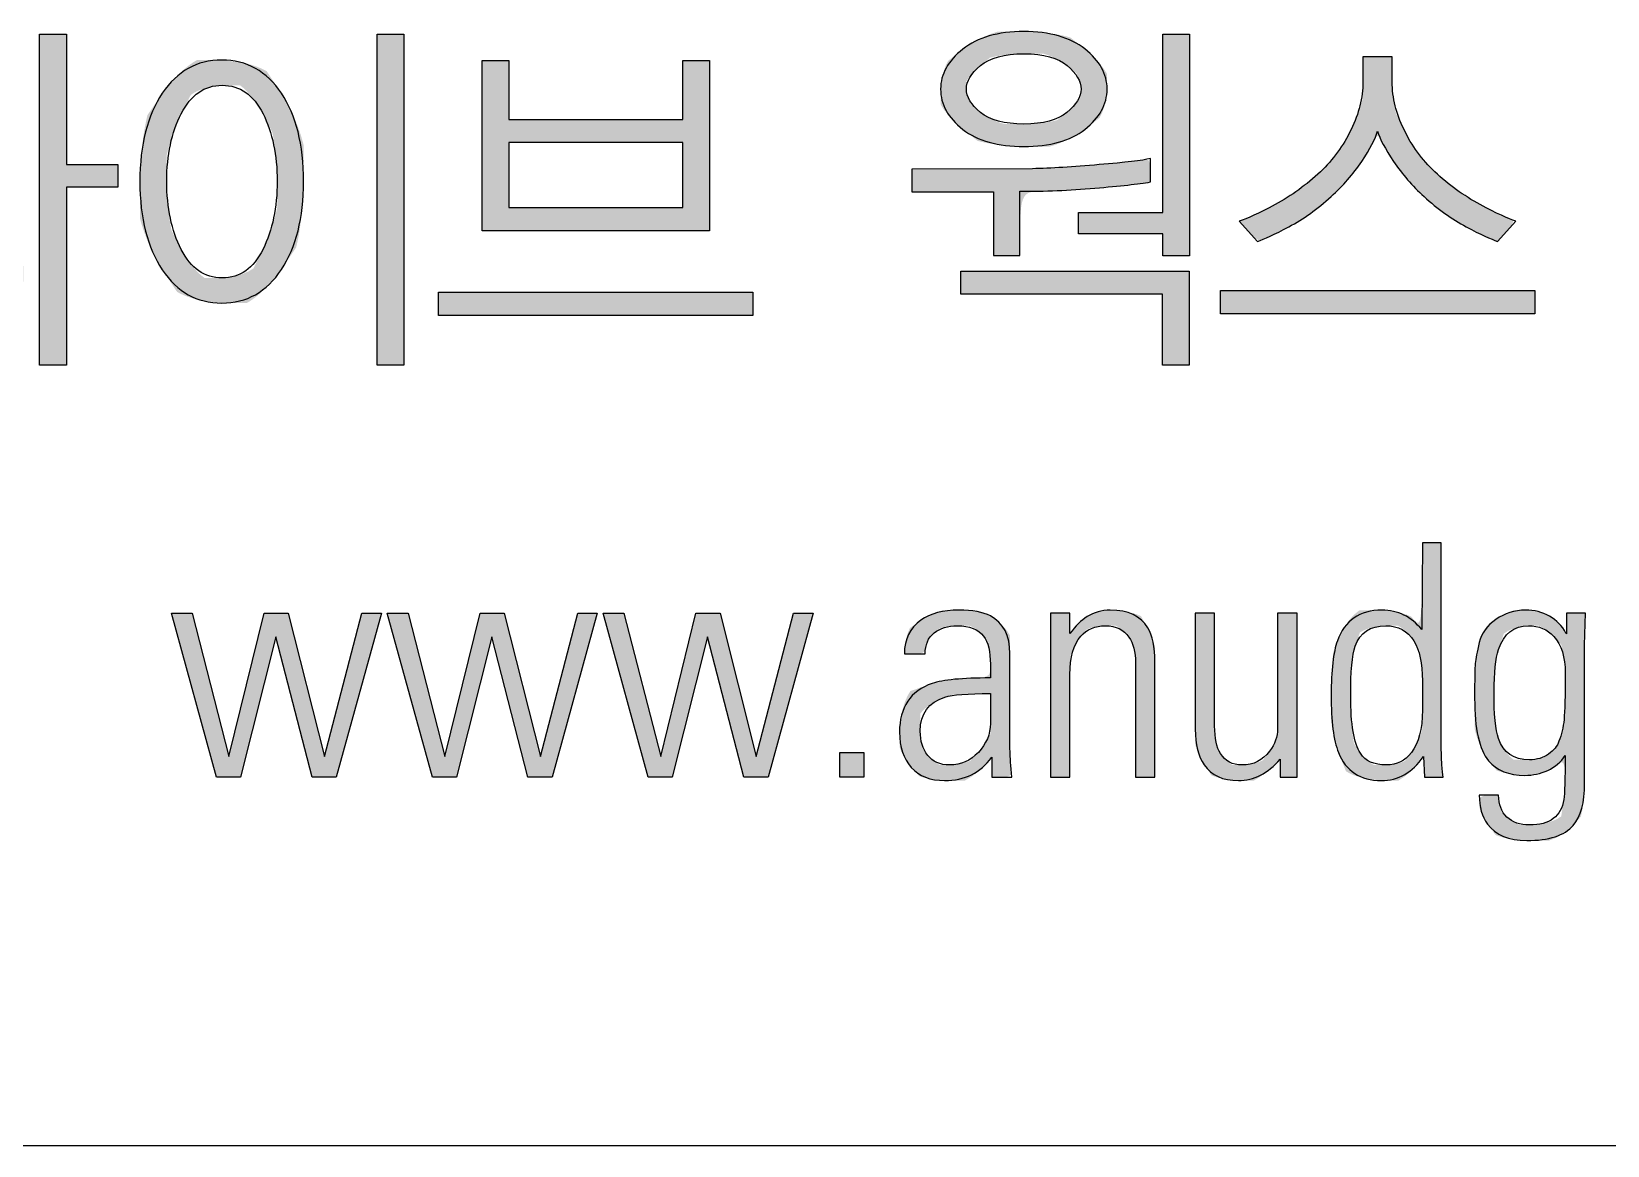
# Model space of a CAD drawing. Header units: millimetres. Extents: x 75184266 to 76346726, y -35077925 to -33679385.
# Drawn here: x 75638063 to 75645798, y -34835537 to -34830070 of the extents above; entities that cross this region are included whole.
import ezdxf

# ---------------------------------------------------------------- set-up
doc = ezdxf.new("R2010")
doc.units = ezdxf.units.MM
doc.header["$LTSCALE"] = 50
doc.header["$MEASUREMENT"] = 0
doc.layers.add('AZ-LINE', color=3, linetype='CONTINUOUS')
doc.layers.add('AZ-TEX2', color=6, linetype='CONTINUOUS')

# ---------------------------------------------------------------- blocks, each defined once
blk = doc.blocks.new('바탕폼')
at = {"layer": 'AZ-TEX2'}
h = blk.add_hatch(color=256, dxfattribs=at)
h.dxf.hatch_style = 2
edge = h.paths.add_edge_path()
edge.add_spline(control_points=[(787.872, 495.543), (787.872, 495.543), (787.872, 495.543), (787.872, 495.543), (787.872, 495.543), (788.128, 495.543), (788.128, 495.543), (788.128, 495.543), (788.177, 494.016), (788.177, 494.016), (788.322, 494.016), (788.438, 494.016), (788.523, 494.016), (788.608, 494.016), (788.7, 494.018), (788.799, 494.02), (788.799, 494.02), (788.858, 495.543), (788.858, 495.543), (788.858, 495.543), (789.115, 495.543), (789.115, 495.543), (789.115, 495.543), (789.055, 494.024), (789.055, 494.024), (789.106, 494.026), (789.195, 494.032), (789.32, 494.041), (789.445, 494.049), (789.556, 494.061), (789.652, 494.075), (789.652, 494.075), (789.652, 493.843), (789.652, 493.843), (789.537, 493.826), (789.374, 493.812), (789.162, 493.802), (788.95, 493.792), (788.768, 493.787), (788.616, 493.787), (788.616, 493.787), (787.51, 493.784), (787.51, 493.784), (787.51, 493.784), (787.51, 494.016), (787.51, 494.016), (787.51, 494.016), (787.921, 494.016), (787.921, 494.016), (787.921, 494.016), (787.872, 495.543)], knot_values=[0, 0, 0, 0, 0.00005, 0.0001, 1, 1, 1, 2, 2, 2, 3, 3, 3, 4, 4, 4, 5, 5, 5, 6, 6, 6, 7, 7, 7, 8, 8, 8, 9, 9, 9, 10, 10, 10, 11, 11, 11, 12, 12, 12, 13, 13, 13, 14, 14, 14, 15, 15, 15, 16, 16, 16, 16], degree=3, periodic=0)
h.paths.add_polyline_path([(787.598, 495.654), (787.598, 495.886), (789.389, 495.886), (789.389, 495.654)])
h.paths.add_polyline_path([(789.81, 496.275), (790.073, 496.275), (790.073, 494.992), (790.579, 494.992), (790.579, 494.77), (790.073, 494.77), (790.073, 493.022), (789.81, 493.022)])
h = blk.add_hatch(color=256, dxfattribs=at)
h.dxf.hatch_style = 2
edge = h.paths.add_edge_path()
edge.add_spline(control_points=[(791.162, 493.741), (791.162, 493.741), (791.162, 493.741), (791.016, 493.959), (790.87, 494.177), (790.796, 494.466), (790.796, 494.826), (790.796, 495.188), (790.87, 495.478), (791.016, 495.694), (791.162, 495.911), (791.357, 496.02), (791.6, 496.02), (791.846, 496.02), (792.042, 495.911), (792.187, 495.694), (792.332, 495.478), (792.404, 495.188), (792.404, 494.826), (792.404, 494.469), (792.332, 494.18), (792.187, 493.961), (792.042, 493.742), (791.846, 493.632), (791.6, 493.632), (791.357, 493.632), (791.162, 493.741)], knot_values=[0, 0, 0, 0, 0.00005, 0.0001, 1, 1, 1, 2, 2, 2, 3, 3, 3, 4, 4, 4, 5, 5, 5, 6, 6, 6, 7, 7, 7, 8, 8, 8, 8], degree=3, periodic=0)
edge = h.paths.add_edge_path()
edge.add_spline(control_points=[(791.297, 495.679), (791.297, 495.679), (791.297, 495.679), (791.202, 495.493), (791.107, 495.307), (791.06, 495.086), (791.06, 494.829), (791.06, 494.568), (791.107, 494.345), (791.202, 494.159), (791.297, 493.973), (791.431, 493.879), (791.604, 493.879), (791.779, 493.879), (791.913, 493.973), (792.006, 494.161), (792.098, 494.348), (792.145, 494.571), (792.145, 494.829), (792.145, 495.086), (792.098, 495.307), (792.006, 495.493), (791.913, 495.679), (791.779, 495.772), (791.604, 495.772), (791.431, 495.772), (791.297, 495.679)], knot_values=[0, 0, 0, 0, 0.00005, 0.0001, 1, 1, 1, 2, 2, 2, 3, 3, 3, 4, 4, 4, 5, 5, 5, 6, 6, 6, 7, 7, 7, 8, 8, 8, 8], degree=3, periodic=0)
h.paths.add_polyline_path([(793.128, 493.022), (793.128, 496.275), (793.391, 496.275), (793.391, 493.022)])
h = blk.add_hatch(color=256, dxfattribs=at)
h.dxf.hatch_style = 2
edge = h.paths.add_edge_path()
edge.add_spline(control_points=[(799.966, 494.97), (799.966, 494.97), (799.966, 494.97), (800.224, 494.992), (800.482, 495.014), (800.648, 495.034), (800.726, 495.051), (800.726, 495.051), (800.726, 494.822), (800.726, 494.822), (800.611, 494.802), (800.429, 494.782), (800.18, 494.761), (799.931, 494.74), (799.685, 494.73), (799.444, 494.73), (799.444, 494.73), (799.444, 494.101), (799.444, 494.101), (799.444, 494.101), (799.184, 494.101), (799.184, 494.101), (799.184, 494.101), (799.184, 494.726), (799.184, 494.726), (799.184, 494.726), (798.381, 494.726), (798.381, 494.726), (798.381, 494.726), (798.381, 494.948), (798.381, 494.948), (798.381, 494.948), (799.567, 494.952), (799.567, 494.952), (799.747, 494.956), (799.966, 494.97)], knot_values=[0, 0, 0, 0, 0.00005, 0.0001, 1, 1, 1, 2, 2, 2, 3, 3, 3, 4, 4, 4, 5, 5, 5, 6, 6, 6, 7, 7, 7, 8, 8, 8, 9, 9, 9, 10, 10, 10, 11, 11, 11, 11], degree=3, periodic=0)
edge = h.paths.add_edge_path()
edge.add_spline(control_points=[(800.228, 495.453), (800.228, 495.453), (800.228, 495.453), (800.083, 495.339), (799.938, 495.226), (799.738, 495.17), (799.483, 495.17), (799.228, 495.17), (799.028, 495.226), (798.883, 495.339), (798.737, 495.453), (798.665, 495.584), (798.665, 495.735), (798.665, 495.88), (798.737, 496.011), (798.883, 496.127), (799.028, 496.242), (799.228, 496.3), (799.483, 496.3), (799.738, 496.3), (799.938, 496.243), (800.083, 496.129), (800.228, 496.014), (800.301, 495.883), (800.301, 495.735), (800.301, 495.584), (800.228, 495.453)], knot_values=[0, 0, 0, 0, 0.00005, 0.0001, 1, 1, 1, 2, 2, 2, 3, 3, 3, 4, 4, 4, 5, 5, 5, 6, 6, 6, 7, 7, 7, 8, 8, 8, 8], degree=3, periodic=0)
h.paths.add_polyline_path([(800.845, 493.022), (800.845, 493.721), (798.865, 493.721), (798.865, 493.946), (801.108, 493.946), (801.108, 493.022)])
edge = h.paths.add_edge_path()
edge.add_spline(control_points=[(798.964, 495.582), (798.964, 495.582), (798.964, 495.582), (799.056, 495.506), (799.149, 495.43), (799.291, 495.391), (799.483, 495.391), (799.672, 495.391), (799.813, 495.43), (799.906, 495.506), (799.999, 495.582), (800.045, 495.659), (800.045, 495.735), (800.045, 495.811), (800, 495.889), (799.91, 495.966), (799.82, 496.043), (799.677, 496.082), (799.483, 496.082), (799.291, 496.082), (799.149, 496.043), (799.056, 495.966), (798.964, 495.889), (798.918, 495.811), (798.918, 495.735), (798.918, 495.659), (798.964, 495.582)], knot_values=[0, 0, 0, 0, 0.00005, 0.0001, 1, 1, 1, 2, 2, 2, 3, 3, 3, 4, 4, 4, 5, 5, 5, 6, 6, 6, 7, 7, 7, 8, 8, 8, 8], degree=3, periodic=0)
h.paths.add_polyline_path([(800.849, 494.097), (800.849, 494.312), (800.02, 494.312), (800.02, 494.523), (800.849, 494.523), (800.849, 496.275), (801.112, 496.275), (801.112, 494.097)])
h = blk.add_hatch(color=256, dxfattribs=at)
h.dxf.hatch_style = 2
h.paths.add_polyline_path([(793.732, 493.51), (793.732, 493.739), (796.821, 493.739), (796.821, 493.51)])
h.paths.add_polyline_path([(794.16, 494.342), (794.16, 496.016), (794.423, 496.016), (794.423, 495.436), (796.13, 495.436), (796.13, 496.016), (796.393, 496.016), (796.393, 494.342)])
h.paths.add_polyline_path([(796.13, 495.21), (794.423, 495.21), (794.423, 494.571), (796.13, 494.571)])
h = blk.add_hatch(color=256, dxfattribs=at)
h.dxf.hatch_style = 2
h.paths.add_polyline_path([(801.414, 493.525), (801.414, 493.754), (804.504, 493.754), (804.504, 493.525)])
edge = h.paths.add_edge_path()
edge.add_spline(control_points=[(802.231, 494.459), (802.231, 494.459), (802.231, 494.459), (802.088, 494.382), (801.945, 494.306), (801.843, 494.258), (801.779, 494.238), (801.779, 494.238), (801.6, 494.438), (801.6, 494.438), (801.675, 494.46), (801.792, 494.514), (801.953, 494.6), (802.114, 494.687), (802.261, 494.794), (802.397, 494.922), (802.522, 495.04), (802.622, 495.178), (802.699, 495.336), (802.777, 495.494), (802.815, 495.65), (802.815, 495.805), (802.815, 495.805), (802.815, 496.053), (802.815, 496.053), (802.815, 496.053), (803.103, 496.053), (803.103, 496.053), (803.103, 496.053), (803.103, 495.805), (803.103, 495.805), (803.103, 495.65), (803.141, 495.494), (803.219, 495.336), (803.296, 495.178), (803.396, 495.04), (803.521, 494.922), (803.657, 494.794), (803.805, 494.687), (803.967, 494.6), (804.128, 494.514), (804.245, 494.46), (804.318, 494.438), (804.318, 494.438), (804.139, 494.238), (804.139, 494.238), (804.075, 494.258), (803.973, 494.306), (803.83, 494.382), (803.687, 494.459), (803.549, 494.557), (803.416, 494.678), (803.301, 494.784), (803.201, 494.899), (803.117, 495.023), (803.033, 495.148), (802.98, 495.247), (802.959, 495.321), (802.938, 495.247), (802.886, 495.148), (802.803, 495.023), (802.719, 494.899), (802.619, 494.784), (802.502, 494.678), (802.369, 494.557), (802.231, 494.459)], knot_values=[0, 0, 0, 0, 0.00005, 0.0001, 1, 1, 1, 2, 2, 2, 3, 3, 3, 4, 4, 4, 5, 5, 5, 6, 6, 6, 7, 7, 7, 8, 8, 8, 9, 9, 9, 10, 10, 10, 11, 11, 11, 12, 12, 12, 13, 13, 13, 14, 14, 14, 15, 15, 15, 16, 16, 16, 17, 17, 17, 18, 18, 18, 19, 19, 19, 20, 20, 20, 21, 21, 21, 21], degree=3, periodic=0)
h = blk.add_hatch(color=256, dxfattribs=at)
h.dxf.hatch_style = 2
edge = h.paths.add_edge_path()
edge.add_spline(control_points=[(803.599, 488.999), (803.599, 488.999), (803.599, 488.999), (803.604, 488.972), (803.604, 488.972), (803.419, 488.972), (803.419, 488.972), (803.419, 488.972), (803.409, 489.176), (803.409, 489.176), (803.303, 489.018), (803.165, 488.94), (802.995, 488.94), (802.788, 488.94), (802.648, 489.032), (802.574, 489.217), (802.527, 489.334), (802.503, 489.522), (802.503, 489.779), (802.503, 490.023), (802.524, 490.201), (802.564, 490.312), (802.637, 490.513), (802.783, 490.614), (803.001, 490.614), (803.16, 490.614), (803.29, 490.551), (803.393, 490.423), (803.393, 490.423), (803.4, 491.275), (803.4, 491.275), (803.4, 491.275), (803.585, 491.275), (803.585, 491.275), (803.585, 491.275), (803.585, 489.291), (803.585, 489.291), (803.585, 489.221), (803.587, 489.157), (803.591, 489.099), (803.595, 489.042), (803.599, 488.999)], knot_values=[0, 0, 0, 0, 0.00005, 0.0001, 1, 1, 1, 2, 2, 2, 3, 3, 3, 4, 4, 4, 5, 5, 5, 6, 6, 6, 7, 7, 7, 8, 8, 8, 9, 9, 9, 10, 10, 10, 11, 11, 11, 12, 12, 12, 13, 13, 13, 13], degree=3, periodic=0)
edge = h.paths.add_edge_path()
edge.add_spline(control_points=[(803.372, 490.222), (803.372, 490.222), (803.372, 490.222), (803.317, 490.312), (803.255, 490.411), (803.162, 490.461), (803.039, 490.461), (802.886, 490.461), (802.786, 490.395), (802.739, 490.26), (802.71, 490.173), (802.695, 490.011), (802.695, 489.772), (802.695, 489.494), (802.727, 489.305), (802.79, 489.208), (802.839, 489.131), (802.924, 489.093), (803.045, 489.093), (803.148, 489.093), (803.229, 489.133), (803.291, 489.214), (803.364, 489.307), (803.4, 489.447), (803.4, 489.632), (803.4, 489.632), (803.4, 489.919), (803.4, 489.919), (803.4, 490.091), (803.372, 490.222)], knot_values=[0, 0, 0, 0, 0.00005, 0.0001, 1, 1, 1, 2, 2, 2, 3, 3, 3, 4, 4, 4, 5, 5, 5, 6, 6, 6, 7, 7, 7, 8, 8, 8, 9, 9, 9, 9], degree=3, periodic=0)
h = blk.add_hatch(color=256, dxfattribs=at)
h.dxf.hatch_style = 2
h.paths.add_polyline_path([(791.549, 488.972), (791.106, 490.583), (791.311, 490.583), (791.671, 489.176), (792.018, 490.583), (792.254, 490.583), (792.61, 489.176), (792.978, 490.583), (793.169, 490.583), (792.726, 488.972), (792.488, 488.972), (792.132, 490.351), (791.785, 488.972)])
h = blk.add_hatch(color=256, dxfattribs=at)
h.dxf.hatch_style = 2
h.paths.add_polyline_path([(793.67, 488.972), (793.227, 490.583), (793.432, 490.583), (793.793, 489.176), (794.14, 490.583), (794.375, 490.583), (794.732, 489.176), (795.099, 490.583), (795.291, 490.583), (794.847, 488.972), (794.609, 488.972), (794.253, 490.351), (793.906, 488.972)])
h = blk.add_hatch(color=256, dxfattribs=at)
h.dxf.hatch_style = 2
h.paths.add_polyline_path([(795.792, 488.972), (795.348, 490.583), (795.553, 490.583), (795.914, 489.176), (796.261, 490.583), (796.497, 490.583), (796.853, 489.176), (797.22, 490.583), (797.412, 490.583), (796.969, 488.972), (796.73, 488.972), (796.374, 490.351), (796.028, 488.972)])
h = blk.add_hatch(color=256, dxfattribs=at)
h.dxf.hatch_style = 2
edge = h.paths.add_edge_path()
edge.add_spline(control_points=[(798.877, 489.948), (798.877, 489.948), (798.877, 489.948), (799.154, 489.948), (799.154, 489.948), (799.154, 490.082), (799.154, 490.082), (799.154, 490.207), (799.132, 490.3), (799.087, 490.359), (799.036, 490.427), (798.95, 490.461), (798.828, 490.461), (798.737, 490.461), (798.662, 490.438), (798.602, 490.391), (798.542, 490.344), (798.513, 490.275), (798.513, 490.184), (798.513, 490.184), (798.309, 490.184), (798.309, 490.184), (798.309, 490.328), (798.363, 490.439), (798.471, 490.515), (798.565, 490.582), (798.689, 490.614), (798.845, 490.614), (798.979, 490.614), (799.082, 490.595), (799.154, 490.557), (799.282, 490.489), (799.346, 490.366), (799.346, 490.187), (799.346, 490.187), (799.346, 489.377), (799.346, 489.377), (799.346, 489.334), (799.346, 489.284), (799.347, 489.227), (799.348, 489.169), (799.354, 489.084), (799.365, 488.972), (799.365, 488.972), (799.167, 488.972), (799.167, 488.972), (799.167, 488.972), (799.167, 489.169), (799.167, 489.169), (799.058, 489.016), (798.904, 488.94), (798.704, 488.94), (798.564, 488.94), (798.455, 488.983), (798.377, 489.069), (798.3, 489.155), (798.261, 489.27), (798.261, 489.415), (798.261, 489.66), (798.368, 489.819), (798.583, 489.894), (798.687, 489.93), (798.877, 489.948)], knot_values=[0, 0, 0, 0, 0.00005, 0.0001, 1, 1, 1, 2, 2, 2, 3, 3, 3, 4, 4, 4, 5, 5, 5, 6, 6, 6, 7, 7, 7, 8, 8, 8, 9, 9, 9, 10, 10, 10, 11, 11, 11, 12, 12, 12, 13, 13, 13, 14, 14, 14, 15, 15, 15, 16, 16, 16, 17, 17, 17, 18, 18, 18, 19, 19, 19, 20, 20, 20, 20], degree=3, periodic=0)
edge = h.paths.add_edge_path()
edge.add_spline(control_points=[(799.154, 489.395), (799.154, 489.395), (799.154, 489.395), (799.154, 489.501), (799.154, 489.501), (799.154, 489.795), (799.154, 489.795), (798.931, 489.795), (798.782, 489.783), (798.707, 489.759), (798.546, 489.709), (798.465, 489.597), (798.465, 489.424), (798.465, 489.329), (798.489, 489.25), (798.538, 489.187), (798.587, 489.124), (798.659, 489.093), (798.755, 489.093), (798.864, 489.093), (798.957, 489.134), (799.036, 489.217), (799.114, 489.3), (799.154, 489.395)], knot_values=[0, 0, 0, 0, 0.00005, 0.0001, 1, 1, 1, 2, 2, 2, 3, 3, 3, 4, 4, 4, 5, 5, 5, 6, 6, 6, 7, 7, 7, 7], degree=3, periodic=0)
h = blk.add_hatch(color=256, dxfattribs=at)
h.dxf.hatch_style = 2
edge = h.paths.add_edge_path()
edge.add_spline(control_points=[(799.744, 488.972), (799.744, 488.972), (799.744, 488.972), (799.744, 488.972), (799.744, 488.972), (799.744, 490.583), (799.744, 490.583), (799.744, 490.583), (799.936, 490.583), (799.936, 490.583), (799.936, 490.583), (799.936, 490.385), (799.936, 490.385), (799.991, 490.459), (800.047, 490.515), (800.105, 490.551), (800.173, 490.593), (800.248, 490.614), (800.331, 490.614), (800.51, 490.614), (800.633, 490.557), (800.701, 490.442), (800.748, 490.364), (800.771, 490.252), (800.771, 490.107), (800.771, 490.107), (800.771, 488.972), (800.771, 488.972), (800.771, 488.972), (800.58, 488.972), (800.58, 488.972), (800.58, 488.972), (800.58, 490.097), (800.58, 490.097), (800.58, 490.204), (800.558, 490.288), (800.516, 490.35), (800.465, 490.424), (800.387, 490.461), (800.283, 490.461), (800.183, 490.461), (800.103, 490.427), (800.044, 490.359), (799.971, 490.276), (799.936, 490.151), (799.936, 489.983), (799.936, 489.983), (799.936, 488.972), (799.936, 488.972), (799.936, 488.972), (799.744, 488.972)], knot_values=[0, 0, 0, 0, 0.00005, 0.0001, 1, 1, 1, 2, 2, 2, 3, 3, 3, 4, 4, 4, 5, 5, 5, 6, 6, 6, 7, 7, 7, 8, 8, 8, 9, 9, 9, 10, 10, 10, 11, 11, 11, 12, 12, 12, 13, 13, 13, 14, 14, 14, 15, 15, 15, 16, 16, 16, 16], degree=3, periodic=0)
h = blk.add_hatch(color=256, dxfattribs=at)
h.dxf.hatch_style = 2
edge = h.paths.add_edge_path()
edge.add_spline(control_points=[(802.168, 490.583), (802.168, 490.583), (802.168, 490.583), (802.168, 490.583), (802.168, 490.583), (802.168, 488.972), (802.168, 488.972), (802.168, 488.972), (802.002, 488.972), (802.002, 488.972), (802.002, 488.972), (802.002, 489.15), (802.002, 489.15), (801.881, 489.01), (801.744, 488.94), (801.591, 488.94), (801.438, 488.94), (801.326, 488.991), (801.256, 489.093), (801.196, 489.178), (801.167, 489.295), (801.167, 489.444), (801.167, 489.444), (801.167, 490.583), (801.167, 490.583), (801.167, 490.583), (801.358, 490.583), (801.358, 490.583), (801.358, 490.583), (801.358, 489.476), (801.358, 489.476), (801.358, 489.356), (801.377, 489.266), (801.415, 489.205), (801.462, 489.13), (801.532, 489.093), (801.626, 489.093), (801.741, 489.093), (801.831, 489.138), (801.897, 489.227), (801.95, 489.299), (801.977, 489.372), (801.977, 489.447), (801.977, 489.447), (801.977, 490.583), (801.977, 490.583), (801.977, 490.583), (802.168, 490.583)], knot_values=[0, 0, 0, 0, 0.00005, 0.0001, 1, 1, 1, 2, 2, 2, 3, 3, 3, 4, 4, 4, 5, 5, 5, 6, 6, 6, 7, 7, 7, 8, 8, 8, 9, 9, 9, 10, 10, 10, 11, 11, 11, 12, 12, 12, 13, 13, 13, 14, 14, 14, 15, 15, 15, 15], degree=3, periodic=0)
h = blk.add_hatch(color=256, dxfattribs=at)
h.dxf.hatch_style = 2
edge = h.paths.add_edge_path()
edge.add_spline(control_points=[(804.176, 488.633), (804.176, 488.633), (804.176, 488.633), (804.23, 488.581), (804.285, 488.529), (804.358, 488.503), (804.452, 488.503), (804.652, 488.503), (804.764, 488.587), (804.79, 488.755), (804.798, 488.812), (804.803, 488.956), (804.803, 489.185), (804.761, 489.122), (804.704, 489.073), (804.632, 489.04), (804.561, 489.007), (804.486, 488.991), (804.407, 488.991), (804.248, 488.991), (804.129, 489.039), (804.05, 489.134), (803.959, 489.245), (803.913, 489.449), (803.913, 489.747), (803.913, 489.932), (803.915, 490.047), (803.919, 490.091), (803.924, 490.136), (803.937, 490.204), (803.959, 490.296), (803.982, 490.387), (804.036, 490.463), (804.122, 490.523), (804.208, 490.584), (804.305, 490.614), (804.414, 490.614), (804.499, 490.614), (804.577, 490.595), (804.648, 490.556), (804.719, 490.516), (804.773, 490.46), (804.81, 490.388), (804.81, 490.388), (804.816, 490.382), (804.816, 490.382), (804.816, 490.382), (804.816, 490.586), (804.816, 490.586), (804.816, 490.586), (805.004, 490.586), (805.004, 490.586), (805.004, 490.586), (804.994, 490.27), (804.994, 490.27), (804.994, 490.27), (804.994, 488.914), (804.994, 488.914), (804.994, 488.723), (804.957, 488.585), (804.883, 488.499), (804.795, 488.4), (804.644, 488.35), (804.426, 488.35), (804.248, 488.35), (804.119, 488.404), (804.041, 488.512), (803.985, 488.587), (803.958, 488.681), (803.958, 488.796), (803.958, 488.796), (804.149, 488.796), (804.149, 488.796), (804.149, 488.705), (804.176, 488.633)], knot_values=[0, 0, 0, 0, 0.00005, 0.0001, 1, 1, 1, 2, 2, 2, 3, 3, 3, 4, 4, 4, 5, 5, 5, 6, 6, 6, 7, 7, 7, 8, 8, 8, 9, 9, 9, 10, 10, 10, 11, 11, 11, 12, 12, 12, 13, 13, 13, 14, 14, 14, 15, 15, 15, 16, 16, 16, 17, 17, 17, 18, 18, 18, 19, 19, 19, 20, 20, 20, 21, 21, 21, 22, 22, 22, 23, 23, 23, 24, 24, 24, 24], degree=3, periodic=0)
edge = h.paths.add_edge_path()
edge.add_spline(control_points=[(804.725, 489.279), (804.725, 489.279), (804.725, 489.279), (804.742, 489.326), (804.768, 489.39), (804.784, 489.461), (804.792, 489.541), (804.799, 489.621), (804.803, 489.772), (804.803, 489.996), (804.803, 490.153), (804.766, 490.273), (804.691, 490.356), (804.628, 490.426), (804.545, 490.461), (804.442, 490.461), (804.298, 490.461), (804.2, 490.383), (804.149, 490.229), (804.119, 490.137), (804.104, 489.999), (804.104, 489.814), (804.104, 489.588), (804.118, 489.435), (804.146, 489.354), (804.195, 489.214), (804.297, 489.144), (804.452, 489.144), (804.527, 489.144), (804.589, 489.162), (804.64, 489.2), (804.691, 489.237), (804.725, 489.279)], knot_values=[0, 0, 0, 0, 0.00005, 0.0001, 1, 1, 1, 2, 2, 2, 3, 3, 3, 4, 4, 4, 5, 5, 5, 6, 6, 6, 7, 7, 7, 8, 8, 8, 9, 9, 9, 10, 10, 10, 10], degree=3, periodic=0)
h = blk.add_hatch(color=256, dxfattribs=at)
h.dxf.hatch_style = 2
h.paths.add_polyline_path([(797.674, 488.972), (797.674, 489.214), (797.91, 489.214), (797.91, 488.972)])
at = {"layer": 'AZ-LINE'}
blk.add_line((741, 485.354), (821, 485.354), dxfattribs=at)
at = {"layer": 'AZ-TEX2'}
for points in [[(789.81, 496.275), (790.073, 496.275), (790.073, 494.992), (790.579, 494.992), (790.579, 494.77), (790.073, 494.77), (790.073, 493.022), (789.81, 493.022), (789.81, 496.275)], [(793.128, 493.022), (793.128, 496.275), (793.391, 496.275), (793.391, 493.022), (793.128, 493.022)], [(800.849, 494.097), (800.849, 494.312), (800.02, 494.312), (800.02, 494.523), (800.849, 494.523), (800.849, 496.275), (801.112, 496.275), (801.112, 494.097), (800.849, 494.097)], [(794.16, 494.342), (794.16, 496.016), (794.423, 496.016), (794.423, 495.436), (796.13, 495.436), (796.13, 496.016), (796.393, 496.016), (796.393, 494.342), (794.16, 494.342)], [(796.13, 495.21), (794.423, 495.21), (794.423, 494.571), (796.13, 494.571), (796.13, 495.21)], [(800.845, 493.022), (800.845, 493.721), (798.865, 493.721), (798.865, 493.946), (801.108, 493.946), (801.108, 493.022), (800.845, 493.022)], [(801.414, 493.525), (801.414, 493.754), (804.504, 493.754), (804.504, 493.525), (801.414, 493.525)], [(793.732, 493.51), (793.732, 493.739), (796.821, 493.739), (796.821, 493.51), (793.732, 493.51)], [(791.549, 488.972), (791.106, 490.583), (791.311, 490.583), (791.671, 489.176), (792.018, 490.583), (792.254, 490.583), (792.61, 489.176), (792.978, 490.583), (793.169, 490.583), (792.726, 488.972), (792.488, 488.972), (792.132, 490.351), (791.785, 488.972), (791.549, 488.972)], [(793.67, 488.972), (793.227, 490.583), (793.432, 490.583), (793.793, 489.176), (794.14, 490.583), (794.375, 490.583), (794.732, 489.176), (795.099, 490.583), (795.291, 490.583), (794.847, 488.972), (794.609, 488.972), (794.253, 490.351), (793.906, 488.972), (793.67, 488.972)], [(795.792, 488.972), (795.348, 490.583), (795.553, 490.583), (795.914, 489.176), (796.261, 490.583), (796.497, 490.583), (796.853, 489.176), (797.22, 490.583), (797.412, 490.583), (796.969, 488.972), (796.73, 488.972), (796.374, 490.351), (796.028, 488.972), (795.792, 488.972)], [(797.674, 488.972), (797.674, 489.214), (797.91, 489.214), (797.91, 488.972), (797.674, 488.972)]]:
    blk.add_lwpolyline(points, dxfattribs=at)
for points, knots in [([(800.083, 496.129), (800.228, 496.014), (800.301, 495.883), (800.301, 495.735), (800.301, 495.584), (800.228, 495.453), (800.083, 495.339), (799.938, 495.226), (799.738, 495.17), (799.483, 495.17), (799.228, 495.17), (799.028, 495.226), (798.883, 495.339), (798.737, 495.453), (798.665, 495.584), (798.665, 495.735), (798.665, 495.88), (798.737, 496.011), (798.883, 496.127), (799.028, 496.242), (799.228, 496.3), (799.483, 496.3), (799.738, 496.3), (799.938, 496.243), (800.083, 496.129)], [0, 0, 0, 0, 1, 1, 1, 2, 2, 2, 3, 3, 3, 4, 4, 4, 5, 5, 5, 6, 6, 6, 7, 7, 7, 8, 8, 8, 8]), ([(799.056, 495.966), (798.964, 495.889), (798.918, 495.811), (798.918, 495.735), (798.918, 495.659), (798.964, 495.582), (799.056, 495.506), (799.149, 495.43), (799.291, 495.391), (799.483, 495.391), (799.672, 495.391), (799.813, 495.43), (799.906, 495.506), (799.999, 495.582), (800.045, 495.659), (800.045, 495.735), (800.045, 495.811), (800, 495.889), (799.91, 495.966), (799.82, 496.043), (799.677, 496.082), (799.483, 496.082), (799.291, 496.082), (799.149, 496.043), (799.056, 495.966)], [0, 0, 0, 0, 1, 1, 1, 2, 2, 2, 3, 3, 3, 4, 4, 4, 5, 5, 5, 6, 6, 6, 7, 7, 7, 8, 8, 8, 8]), ([(792.187, 493.961), (792.042, 493.742), (791.846, 493.632), (791.6, 493.632), (791.357, 493.632), (791.162, 493.741), (791.016, 493.959), (790.87, 494.177), (790.796, 494.466), (790.796, 494.826), (790.796, 495.188), (790.87, 495.478), (791.016, 495.694), (791.162, 495.911), (791.357, 496.02), (791.6, 496.02), (791.846, 496.02), (792.042, 495.911), (792.187, 495.694), (792.332, 495.478), (792.404, 495.188), (792.404, 494.826), (792.404, 494.469), (792.332, 494.18), (792.187, 493.961)], [0, 0, 0, 0, 1, 1, 1, 2, 2, 2, 3, 3, 3, 4, 4, 4, 5, 5, 5, 6, 6, 6, 7, 7, 7, 8, 8, 8, 8]), ([(804.139, 494.238), (804.075, 494.258), (803.973, 494.306), (803.83, 494.382), (803.687, 494.459), (803.549, 494.557), (803.416, 494.678), (803.301, 494.784), (803.201, 494.899), (803.117, 495.023), (803.033, 495.148), (802.98, 495.247), (802.959, 495.321), (802.938, 495.247), (802.886, 495.148), (802.803, 495.023), (802.719, 494.899), (802.619, 494.784), (802.502, 494.678), (802.369, 494.557), (802.231, 494.459), (802.088, 494.382), (801.945, 494.306), (801.843, 494.258), (801.779, 494.238), (801.779, 494.238), (801.6, 494.438), (801.6, 494.438), (801.675, 494.46), (801.792, 494.514), (801.953, 494.6), (802.114, 494.687), (802.261, 494.794), (802.397, 494.922), (802.522, 495.04), (802.622, 495.178), (802.699, 495.336), (802.777, 495.494), (802.815, 495.65), (802.815, 495.805), (802.815, 495.805), (802.815, 496.053), (802.815, 496.053), (802.815, 496.053), (803.103, 496.053), (803.103, 496.053), (803.103, 496.053), (803.103, 495.805), (803.103, 495.805), (803.103, 495.65), (803.141, 495.494), (803.219, 495.336), (803.296, 495.178), (803.396, 495.04), (803.521, 494.922), (803.657, 494.794), (803.805, 494.687), (803.967, 494.6), (804.128, 494.514), (804.245, 494.46), (804.318, 494.438), (804.318, 494.438), (804.139, 494.238), (804.139, 494.238)], [0, 0, 0, 0, 1, 1, 1, 2, 2, 2, 3, 3, 3, 4, 4, 4, 5, 5, 5, 6, 6, 6, 7, 7, 7, 8, 8, 8, 9, 9, 9, 10, 10, 10, 11, 11, 11, 12, 12, 12, 13, 13, 13, 14, 14, 14, 15, 15, 15, 16, 16, 16, 17, 17, 17, 18, 18, 18, 19, 19, 19, 20, 20, 20, 21, 21, 21, 21]), ([(792.006, 495.493), (791.913, 495.679), (791.779, 495.772), (791.604, 495.772), (791.431, 495.772), (791.297, 495.679), (791.202, 495.493), (791.107, 495.307), (791.06, 495.086), (791.06, 494.829), (791.06, 494.568), (791.107, 494.345), (791.202, 494.159), (791.297, 493.973), (791.431, 493.879), (791.604, 493.879), (791.779, 493.879), (791.913, 493.973), (792.006, 494.161), (792.098, 494.348), (792.145, 494.571), (792.145, 494.829), (792.145, 495.086), (792.098, 495.307), (792.006, 495.493)], [0, 0, 0, 0, 1, 1, 1, 2, 2, 2, 3, 3, 3, 4, 4, 4, 5, 5, 5, 6, 6, 6, 7, 7, 7, 8, 8, 8, 8]), ([(800.18, 494.761), (799.931, 494.74), (799.685, 494.73), (799.444, 494.73), (799.444, 494.73), (799.444, 494.101), (799.444, 494.101), (799.444, 494.101), (799.184, 494.101), (799.184, 494.101), (799.184, 494.101), (799.184, 494.726), (799.184, 494.726), (799.184, 494.726), (798.381, 494.726), (798.381, 494.726), (798.381, 494.726), (798.381, 494.948), (798.381, 494.948), (798.381, 494.948), (799.567, 494.952), (799.567, 494.952), (799.747, 494.956), (799.966, 494.97), (800.224, 494.992), (800.482, 495.014), (800.648, 495.034), (800.726, 495.051), (800.726, 495.051), (800.726, 494.822), (800.726, 494.822), (800.611, 494.802), (800.429, 494.782), (800.18, 494.761)], [0, 0, 0, 0, 1, 1, 1, 2, 2, 2, 3, 3, 3, 4, 4, 4, 5, 5, 5, 6, 6, 6, 7, 7, 7, 8, 8, 8, 9, 9, 9, 10, 10, 10, 11, 11, 11, 11]), ([(803.419, 488.972), (803.419, 488.972), (803.409, 489.176), (803.409, 489.176), (803.303, 489.018), (803.165, 488.94), (802.995, 488.94), (802.788, 488.94), (802.648, 489.032), (802.574, 489.217), (802.527, 489.334), (802.503, 489.522), (802.503, 489.779), (802.503, 490.023), (802.524, 490.201), (802.564, 490.312), (802.637, 490.513), (802.783, 490.614), (803.001, 490.614), (803.16, 490.614), (803.29, 490.551), (803.393, 490.423), (803.393, 490.423), (803.4, 491.275), (803.4, 491.275), (803.4, 491.275), (803.585, 491.275), (803.585, 491.275), (803.585, 491.275), (803.585, 489.291), (803.585, 489.291), (803.585, 489.221), (803.587, 489.157), (803.591, 489.099), (803.595, 489.042), (803.599, 488.999), (803.604, 488.972), (803.604, 488.972), (803.419, 488.972), (803.419, 488.972)], [0, 0, 0, 0, 1, 1, 1, 2, 2, 2, 3, 3, 3, 4, 4, 4, 5, 5, 5, 6, 6, 6, 7, 7, 7, 8, 8, 8, 9, 9, 9, 10, 10, 10, 11, 11, 11, 12, 12, 12, 13, 13, 13, 13]), ([(799.167, 488.972), (799.167, 488.972), (799.167, 489.169), (799.167, 489.169), (799.058, 489.016), (798.904, 488.94), (798.704, 488.94), (798.564, 488.94), (798.455, 488.983), (798.377, 489.069), (798.3, 489.155), (798.261, 489.27), (798.261, 489.415), (798.261, 489.66), (798.368, 489.819), (798.583, 489.894), (798.687, 489.93), (798.877, 489.948), (799.154, 489.948), (799.154, 489.948), (799.154, 490.082), (799.154, 490.082), (799.154, 490.207), (799.132, 490.3), (799.087, 490.359), (799.036, 490.427), (798.95, 490.461), (798.828, 490.461), (798.737, 490.461), (798.662, 490.438), (798.602, 490.391), (798.542, 490.344), (798.513, 490.275), (798.513, 490.184), (798.513, 490.184), (798.309, 490.184), (798.309, 490.184), (798.309, 490.328), (798.363, 490.439), (798.471, 490.515), (798.565, 490.582), (798.689, 490.614), (798.845, 490.614), (798.979, 490.614), (799.082, 490.595), (799.154, 490.557), (799.282, 490.489), (799.346, 490.366), (799.346, 490.187), (799.346, 490.187), (799.346, 489.377), (799.346, 489.377), (799.346, 489.334), (799.346, 489.284), (799.347, 489.227), (799.348, 489.169), (799.354, 489.084), (799.365, 488.972), (799.365, 488.972), (799.167, 488.972), (799.167, 488.972)], [0, 0, 0, 0, 1, 1, 1, 2, 2, 2, 3, 3, 3, 4, 4, 4, 5, 5, 5, 6, 6, 6, 7, 7, 7, 8, 8, 8, 9, 9, 9, 10, 10, 10, 11, 11, 11, 12, 12, 12, 13, 13, 13, 14, 14, 14, 15, 15, 15, 16, 16, 16, 17, 17, 17, 18, 18, 18, 19, 19, 19, 20, 20, 20, 20]), ([(799.936, 489.983), (799.936, 489.983), (799.936, 488.972), (799.936, 488.972), (799.936, 488.972), (799.744, 488.972), (799.744, 488.972), (799.744, 488.972), (799.744, 490.583), (799.744, 490.583), (799.744, 490.583), (799.936, 490.583), (799.936, 490.583), (799.936, 490.583), (799.936, 490.385), (799.936, 490.385), (799.991, 490.459), (800.047, 490.515), (800.105, 490.551), (800.173, 490.593), (800.248, 490.614), (800.331, 490.614), (800.51, 490.614), (800.633, 490.557), (800.701, 490.442), (800.748, 490.364), (800.771, 490.252), (800.771, 490.107), (800.771, 490.107), (800.771, 488.972), (800.771, 488.972), (800.771, 488.972), (800.58, 488.972), (800.58, 488.972), (800.58, 488.972), (800.58, 490.097), (800.58, 490.097), (800.58, 490.204), (800.558, 490.288), (800.516, 490.35), (800.465, 490.424), (800.387, 490.461), (800.283, 490.461), (800.183, 490.461), (800.103, 490.427), (800.044, 490.359), (799.971, 490.276), (799.936, 490.151), (799.936, 489.983)], [0, 0, 0, 0, 1, 1, 1, 2, 2, 2, 3, 3, 3, 4, 4, 4, 5, 5, 5, 6, 6, 6, 7, 7, 7, 8, 8, 8, 9, 9, 9, 10, 10, 10, 11, 11, 11, 12, 12, 12, 13, 13, 13, 14, 14, 14, 15, 15, 15, 16, 16, 16, 16]), ([(801.977, 490.583), (801.977, 490.583), (802.168, 490.583), (802.168, 490.583), (802.168, 490.583), (802.168, 488.972), (802.168, 488.972), (802.168, 488.972), (802.002, 488.972), (802.002, 488.972), (802.002, 488.972), (802.002, 489.15), (802.002, 489.15), (801.881, 489.01), (801.744, 488.94), (801.591, 488.94), (801.438, 488.94), (801.326, 488.991), (801.256, 489.093), (801.196, 489.178), (801.167, 489.295), (801.167, 489.444), (801.167, 489.444), (801.167, 490.583), (801.167, 490.583), (801.167, 490.583), (801.358, 490.583), (801.358, 490.583), (801.358, 490.583), (801.358, 489.476), (801.358, 489.476), (801.358, 489.356), (801.377, 489.266), (801.415, 489.205), (801.462, 489.13), (801.532, 489.093), (801.626, 489.093), (801.741, 489.093), (801.831, 489.138), (801.897, 489.227), (801.95, 489.299), (801.977, 489.372), (801.977, 489.447), (801.977, 489.447), (801.977, 490.583), (801.977, 490.583)], [0, 0, 0, 0, 1, 1, 1, 2, 2, 2, 3, 3, 3, 4, 4, 4, 5, 5, 5, 6, 6, 6, 7, 7, 7, 8, 8, 8, 9, 9, 9, 10, 10, 10, 11, 11, 11, 12, 12, 12, 13, 13, 13, 14, 14, 14, 15, 15, 15, 15]), ([(804.816, 490.382), (804.816, 490.382), (804.816, 490.586), (804.816, 490.586), (804.816, 490.586), (805.004, 490.586), (805.004, 490.586), (805.004, 490.586), (804.994, 490.27), (804.994, 490.27), (804.994, 490.27), (804.994, 488.914), (804.994, 488.914), (804.994, 488.723), (804.957, 488.585), (804.883, 488.499), (804.795, 488.4), (804.644, 488.35), (804.426, 488.35), (804.248, 488.35), (804.119, 488.404), (804.041, 488.512), (803.985, 488.587), (803.958, 488.681), (803.958, 488.796), (803.958, 488.796), (804.149, 488.796), (804.149, 488.796), (804.149, 488.705), (804.176, 488.633), (804.23, 488.581), (804.285, 488.529), (804.358, 488.503), (804.452, 488.503), (804.652, 488.503), (804.764, 488.587), (804.79, 488.755), (804.798, 488.812), (804.803, 488.956), (804.803, 489.185), (804.761, 489.122), (804.704, 489.073), (804.632, 489.04), (804.561, 489.007), (804.486, 488.991), (804.407, 488.991), (804.248, 488.991), (804.129, 489.039), (804.05, 489.134), (803.959, 489.245), (803.913, 489.449), (803.913, 489.747), (803.913, 489.932), (803.915, 490.047), (803.919, 490.091), (803.924, 490.136), (803.937, 490.204), (803.959, 490.296), (803.982, 490.387), (804.036, 490.463), (804.122, 490.523), (804.208, 490.584), (804.305, 490.614), (804.414, 490.614), (804.499, 490.614), (804.577, 490.595), (804.648, 490.556), (804.719, 490.516), (804.773, 490.46), (804.81, 490.388), (804.81, 490.388), (804.816, 490.382), (804.816, 490.382)], [0, 0, 0, 0, 1, 1, 1, 2, 2, 2, 3, 3, 3, 4, 4, 4, 5, 5, 5, 6, 6, 6, 7, 7, 7, 8, 8, 8, 9, 9, 9, 10, 10, 10, 11, 11, 11, 12, 12, 12, 13, 13, 13, 14, 14, 14, 15, 15, 15, 16, 16, 16, 17, 17, 17, 18, 18, 18, 19, 19, 19, 20, 20, 20, 21, 21, 21, 22, 22, 22, 23, 23, 23, 24, 24, 24, 24]), ([(803.045, 489.093), (803.148, 489.093), (803.229, 489.133), (803.291, 489.214), (803.364, 489.307), (803.4, 489.447), (803.4, 489.632), (803.4, 489.632), (803.4, 489.919), (803.4, 489.919), (803.4, 490.091), (803.372, 490.222), (803.317, 490.312), (803.255, 490.411), (803.162, 490.461), (803.039, 490.461), (802.886, 490.461), (802.786, 490.395), (802.739, 490.26), (802.71, 490.173), (802.695, 490.011), (802.695, 489.772), (802.695, 489.494), (802.727, 489.305), (802.79, 489.208), (802.839, 489.131), (802.924, 489.093), (803.045, 489.093)], [0, 0, 0, 0, 1, 1, 1, 2, 2, 2, 3, 3, 3, 4, 4, 4, 5, 5, 5, 6, 6, 6, 7, 7, 7, 8, 8, 8, 9, 9, 9, 9]), ([(804.442, 490.461), (804.298, 490.461), (804.2, 490.383), (804.149, 490.229), (804.119, 490.137), (804.104, 489.999), (804.104, 489.814), (804.104, 489.588), (804.118, 489.435), (804.146, 489.354), (804.195, 489.214), (804.297, 489.144), (804.452, 489.144), (804.527, 489.144), (804.589, 489.162), (804.64, 489.2), (804.691, 489.237), (804.725, 489.279), (804.742, 489.326), (804.768, 489.39), (804.784, 489.461), (804.792, 489.541), (804.799, 489.621), (804.803, 489.772), (804.803, 489.996), (804.803, 490.153), (804.766, 490.273), (804.691, 490.356), (804.628, 490.426), (804.545, 490.461), (804.442, 490.461)], [0, 0, 0, 0, 1, 1, 1, 2, 2, 2, 3, 3, 3, 4, 4, 4, 5, 5, 5, 6, 6, 6, 7, 7, 7, 8, 8, 8, 9, 9, 9, 10, 10, 10, 10]), ([(799.154, 489.501), (799.154, 489.501), (799.154, 489.795), (799.154, 489.795), (798.931, 489.795), (798.782, 489.783), (798.707, 489.759), (798.546, 489.709), (798.465, 489.597), (798.465, 489.424), (798.465, 489.329), (798.489, 489.25), (798.538, 489.187), (798.587, 489.124), (798.659, 489.093), (798.755, 489.093), (798.864, 489.093), (798.957, 489.134), (799.036, 489.217), (799.114, 489.3), (799.154, 489.395), (799.154, 489.501)], [0, 0, 0, 0, 1, 1, 1, 2, 2, 2, 3, 3, 3, 4, 4, 4, 5, 5, 5, 6, 6, 6, 7, 7, 7, 7])]:
    blk.add_open_spline(points, degree=3, knots=knots, dxfattribs=at)

msp = doc.modelspace()

# ---------------------------------------------------------------- block references
at = {"layer": 'AZ-LINE', "xscale": 499.40546941707, "yscale": 499.40546941707, "zscale": 499.40546941707}
msp.add_blockref('바탕폼', (75243667, -35077925.1), dxfattribs=at)

doc.saveas('drawing.dxf')
